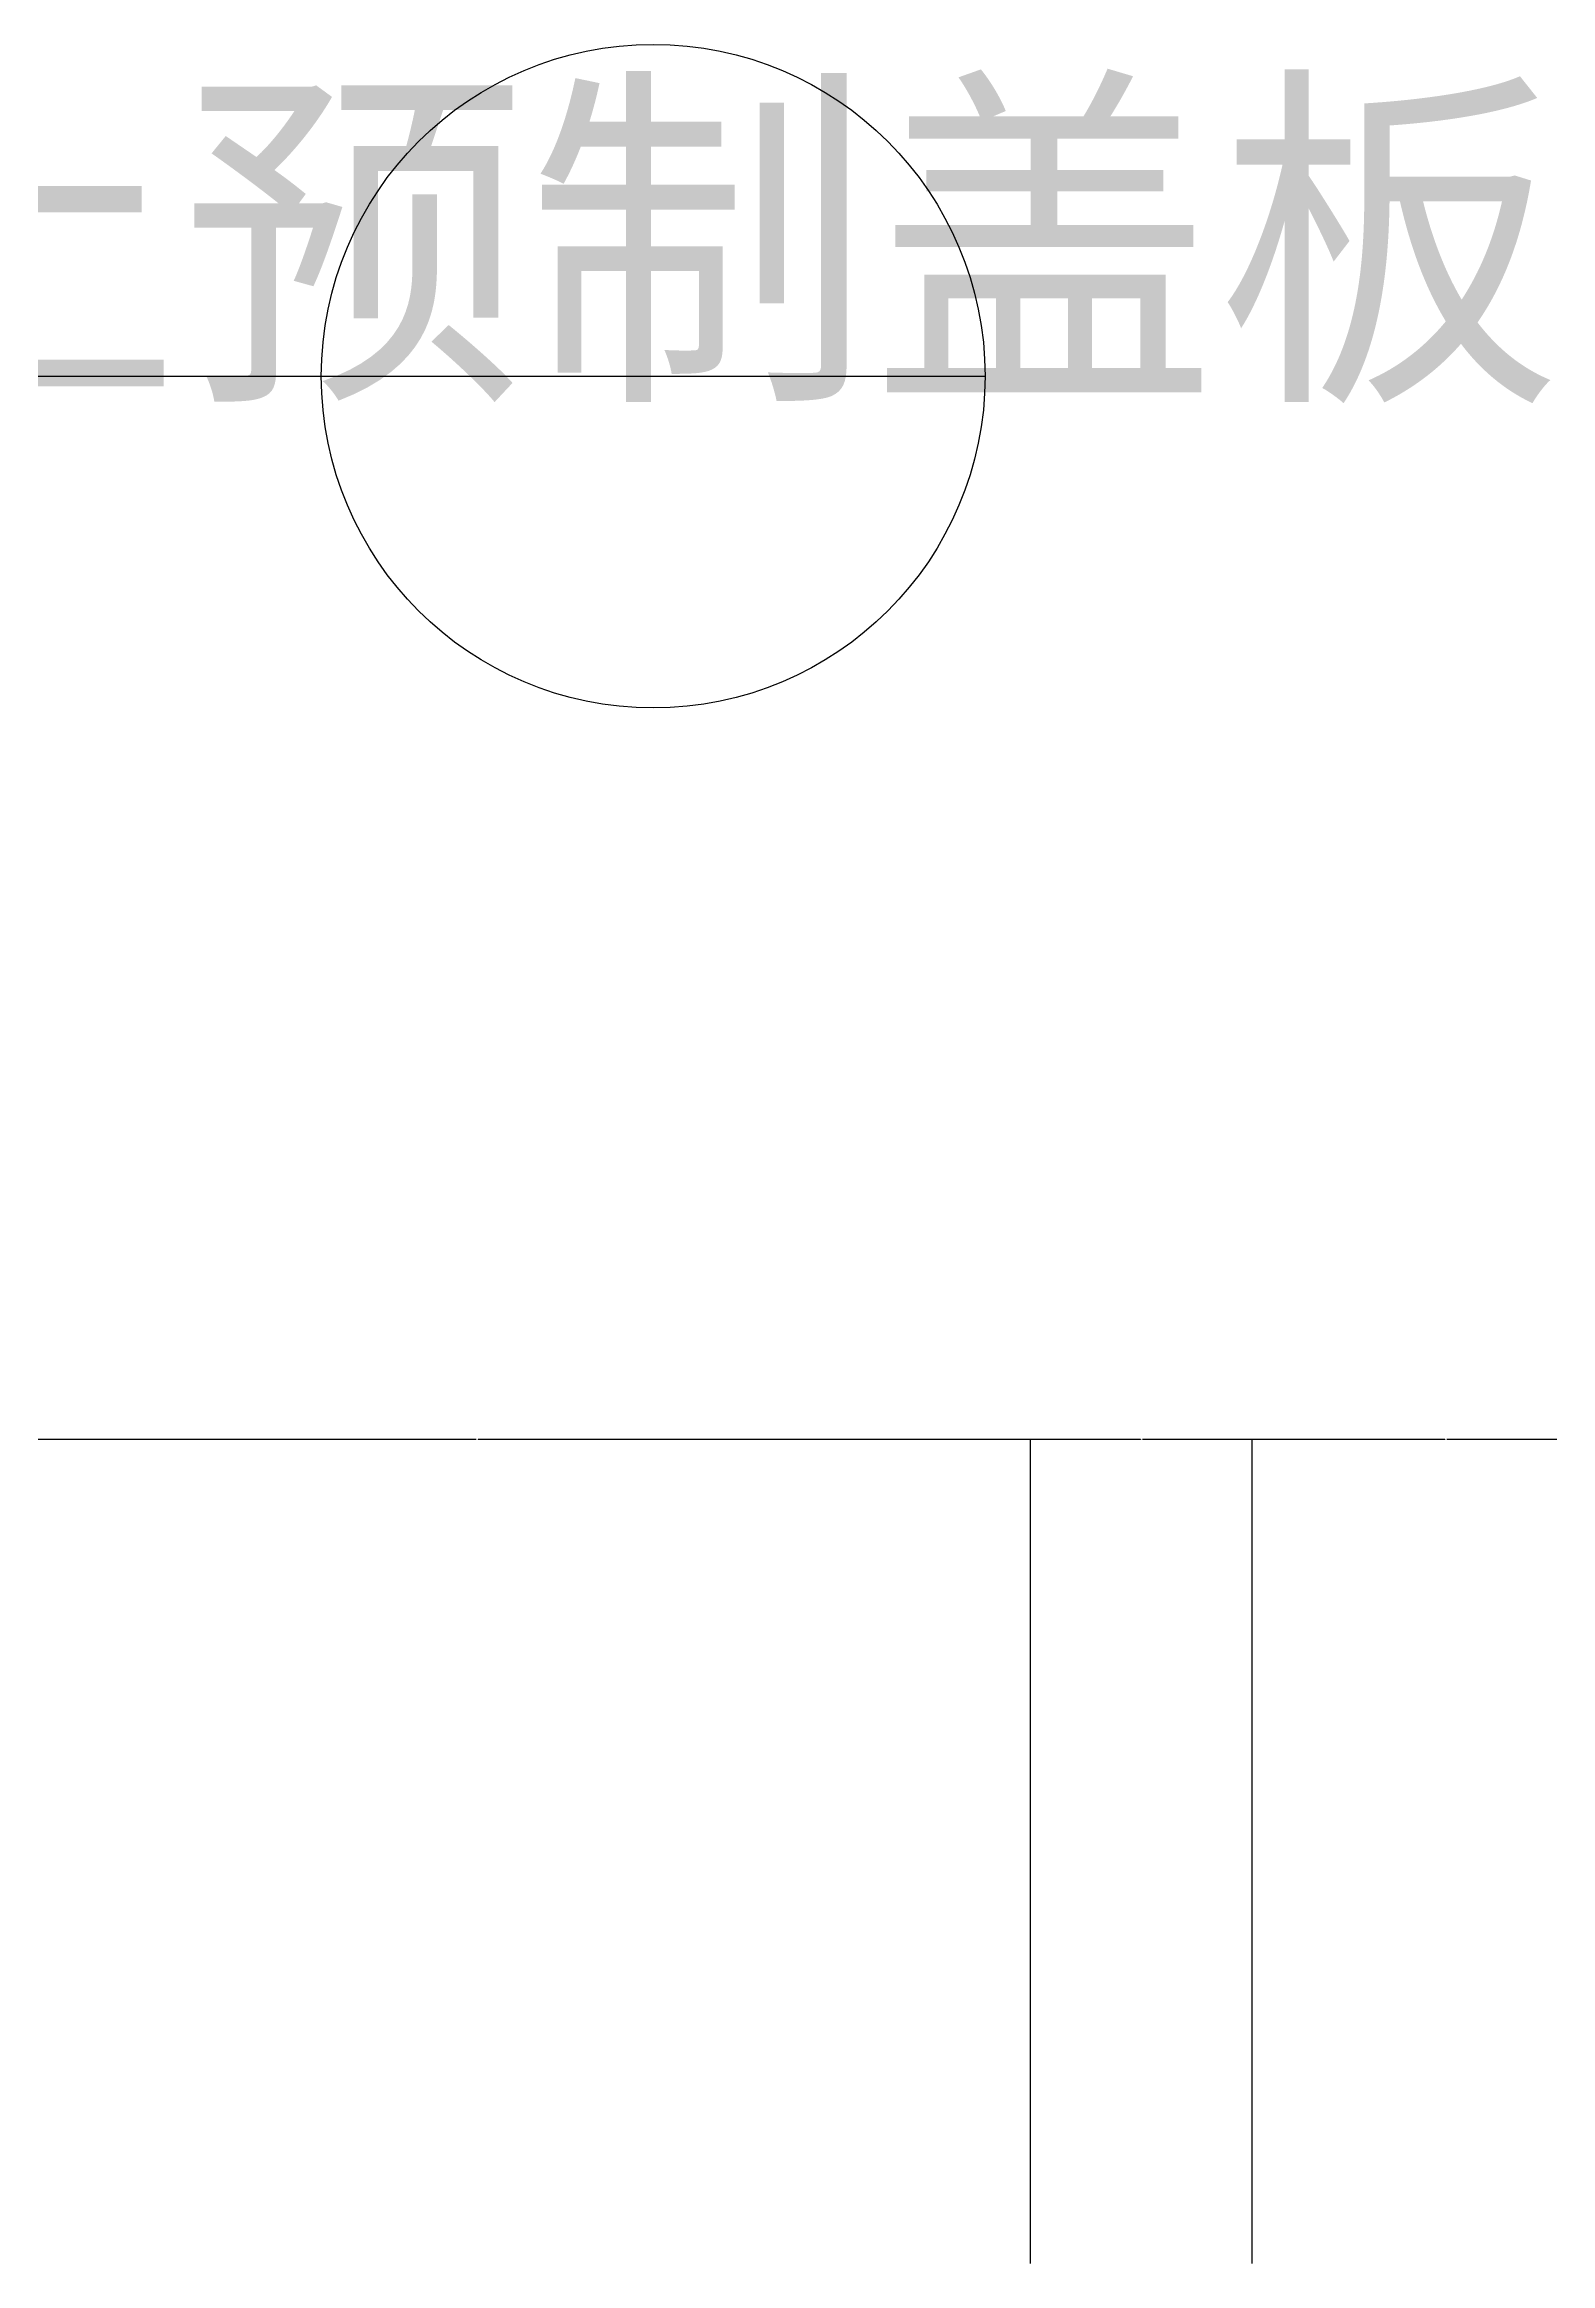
# Model space of a CAD drawing. Header units: metres. Extents: x -29254 to 67342, y -13190 to 112674.
# Drawn here: x -14108 to -11838, y 74700 to 78044 of the extents above; entities that cross this region are included whole.
import ezdxf

# ---------------------------------------------------------------- set-up
doc = ezdxf.new("R2010")
doc.units = ezdxf.units.M
for name, color, linetype in [('DIM', 140, 'Continuous'), ('PUB_DIM', 3, 'Continuous'), ('T2', 6, 'Continuous')]:
    doc.layers.add(name, color=color, linetype=linetype)
doc.dimstyles.get("Standard").update_dxf_attribs({"dimtxt": 2.5, "dimasz": 2.5, "dimexe": 1.25, "dimexo": 0.625, "dimtad": 1, "dimcen": 2.5, "dimazin": 3, "dimtfac": 1, "dimtmove": 0, "dimatfit": 3})

# ---------------------------------------------------------------- blocks, each defined once
blk = doc.blocks.new('_INDEX')
blk.add_line((-0.5, 0), (0.5, 0))
blk.add_circle((0, 0), 0.5)
blk = doc.blocks.new('*D67')
for p, q in [((-14289.06, 74699.86), (-14289.06, 75942.06)), ((-14288.81, 75942.06), (-13456.81, 75942.06)), ((-13453.81, 75942.06), (-12621.81, 75942.06)), ((-12621.56, 74699.86), (-12621.56, 75942.06))]:
    blk.add_line(p, q)
at = {"layer": 'Defpoints'}
for p in [(-14289.06, 75942.06), (-14289.06, 74699.86), (-12621.56, 74699.86)]:
    blk.add_point(p, dxfattribs=at)
at = {"layer": 'DIM', "insert": (-13455.31, 75942.06), "char_height": 1, "attachment_point": 5}
blk.add_mtext('500', dxfattribs=at)
blk = doc.blocks.new('*D103')
for p, q in [((-12621.56, 74699.86), (-12621.56, 75942.06)), ((-12621.31, 75942.06), (-12456.31, 75942.06)), ((-12453.31, 75942.06), (-12288.31, 75942.06)), ((-12288.06, 74699.86), (-12288.06, 75942.06))]:
    blk.add_line(p, q)
at = {"layer": 'Defpoints'}
for p in [(-12621.56, 75942.06), (-12621.56, 74699.86), (-12288.06, 74699.86)]:
    blk.add_point(p, dxfattribs=at)
at = {"layer": 'DIM', "insert": (-12454.81, 75942.06), "char_height": 1, "attachment_point": 5}
blk.add_mtext('100', dxfattribs=at)
blk = doc.blocks.new('*D104')
for p, q in [((-12288.06, 74699.86), (-12288.06, 75942.06)), ((-12287.81, 75942.06), (-11997.745, 75942.06)), ((-11994.745, 75942.06), (-11704.68, 75942.06)), ((-11704.43, 74699.86), (-11704.43, 75942.06))]:
    blk.add_line(p, q)
at = {"layer": 'Defpoints'}
for p in [(-12288.06, 75942.06), (-12288.06, 74699.86), (-11704.43, 74699.86)]:
    blk.add_point(p, dxfattribs=at)
at = {"layer": 'DIM', "insert": (-11996.245, 75942.06), "char_height": 1, "attachment_point": 5}
blk.add_mtext('175', dxfattribs=at)

msp = doc.modelspace()

# ---------------------------------------------------------------- linework, layer by layer
at = {"layer": 'PUB_DIM'}
msp.add_line((-16548.52, 77544.15), (-13688.78, 77544.15), dxfattribs=at)

# ---------------------------------------------------------------- block references
at = {"layer": 'PUB_DIM', "xscale": 1000, "yscale": 1000, "zscale": 1000}
msp.add_blockref('_INDEX', (-13190.28, 77544.15), dxfattribs=at)

# ---------------------------------------------------------------- texts
at = {"layer": 'T2'}
msp.add_text('钢筋混凝土预制盖板', height=400, dxfattribs=at).set_placement((-16501.39, 77548.17))

# ---------------------------------------------------------------- dimensions: what is measured, and where the dimension line sits
at = {"layer": 'DIM'}
for base, p1, p2, text, picture, middle in [((-14289.06, 75942.06), (-14289.06, 74699.86), (-12621.56, 74699.86), '500', '*D67', (-13455.31, 75942.06)), ((-12621.56, 75942.06), (-12621.56, 74699.86), (-12288.06, 74699.86), '100', '*D103', (-12454.81, 75942.06)), ((-12288.06, 75942.06), (-12288.06, 74699.86), (-11704.43, 74699.86), '175', '*D104', (-11996.245, 75942.06))]:
    dim = msp.add_linear_dim(base=base, p1=p1, p2=p2, text=text, dimstyle='Standard', dxfattribs=at)
    dim.commit()
    dim.dimension.update_dxf_attribs({"geometry": picture, "text_midpoint": middle})

doc.saveas('drawing.dxf')
